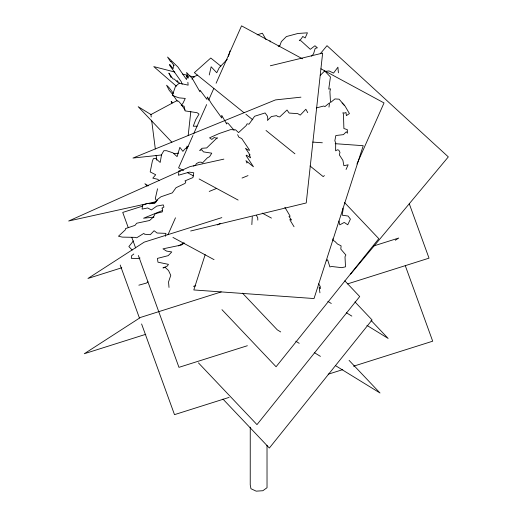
<?xml version="1.0" encoding="UTF-8"?>
<svg xmlns="http://www.w3.org/2000/svg" width="517" height="517" viewBox="0 0 517 517"><rect width="100%" height="100%" fill="white"/><g stroke="black" fill="none" stroke-linecap="round" stroke-linejoin="round"><path stroke-width="0.78" d="M250.254 427.165L250.234 484.888L250.958 488.727L256.18 491.15L262.83 490.73L267.03 487.718L267.018 445.26M251.844 224.63L252.277 216.765M186.76 148.469L187.025 146.065M188.169 135.648L190.799 111.601M165.492 236.308L165.918 233.374L157.097 233.012L154.098 230.731L150.298 234.699L144.67 234.246L143.81 233.419L136.669 237.794L134.801 237.348L122.296 237.116L118.477 236.217L125.34 229.839L125.444 228.617L135.034 225.341L136.708 223.234L149.626 220.494L153.439 216.998L155.313 213.611L162.312 211.899L162.7 209.055L161.847 208.164L163.941 207.078L163.262 204.9L156.748 206.102L151.378 209.941L147.675 207.95L142.104 209.101L142.518 205.23L147.19 203.485L154.615 203.517L157.058 199.808L160.903 196.809L172.303 192.88L176.026 187.71L185.08 183.386L185.823 181.835L184.996 180.872L192.938 177.59L193.765 172.768L189.403 172.122L178.404 175.237L178.759 172.885M178.876 172.103L179.089 170.7L180.549 171.037M209.262 74.959L211.143 66.777L216.752 72.748L219.234 67.695L227.325 59.261M328.98 107.129L329.542 102.831L324.986 106.58L323.726 106.024L316.326 107.93M157.543 188.763L155.3 198.567L156.315 200.518L157.704 200.228M228.495 56.385L229.975 50.989M205.178 254.616L193.804 289.953L314.026 298.548L363.231 145.697L335.178 143.687M279.503 46.595L281.371 41.586L286.392 36.552L297.908 33.476L307.434 32.823L305.172 37.941L302.755 36.461L301.321 38.749L299.272 40.5L300.991 40.798L310.31 49.328L314.956 45.755L317.393 47.848L315.215 48.307L313.56 53.826L311.602 56.198M192.938 135.48L178.585 167.857L183.548 170.539M193.591 134.006L206.645 104.576M208.603 100.162L213.818 88.394M216.106 83.243L241.549 25.85L302.51 58.828M167.98 234.731L175.483 217.806M356.95 164.005L384.028 102.935L320.941 68.8M346.06 169.466L348.148 164.787L343.902 165.724L342.887 160.341L339.339 154.887L339.973 152.457L338.848 150.169L337.323 149.801L335.617 150.828L335.695 142.77L334.842 140.824L335.824 135.525L343.417 134.64L346.358 131.777L347.456 133.212L347.295 129.612L343.889 128.546L343.475 114.393L342.881 112.751L344.451 113.094L345.989 112.519L346.39 115.634L349.427 113.572L345.175 106.269L339.107 99.186L334.945 98.928L330.505 102.54L329.904 91.47L330.537 88.84L328.747 89.086L330.428 76.968L324.682 70.907L320.262 75.385M192.014 79.204L193.274 77.007L197.714 75.107M133.399 240.922L128.869 246.57L132.178 250.066M320.281 53.749L327.002 45.683L448.323 156.897L350.629 274.107M324.392 175.58L323.215 176.627L310.019 165.976M148.024 281.759L146.55 283.038L138.847 285.177M326.298 260.82L327.616 259.734L329.891 266.921L331.707 266.501L341.782 267.67L345.505 266.824L345.001 256.781L345.86 254.997L340.806 249.11L341.11 245.859L337.452 243.985L334.945 241.439L332.993 240.34L332.909 238.764M133.813 253.989L131.557 255.792L131.312 258.313L137.755 258.584L140.055 258.022M188.162 146.531L184.595 149.271L182.902 151.365L179.864 147.351L177.092 156.619L173.008 152.851L166.571 150.706L163.863 150.693L161.556 154.661L160.186 162.441L155.404 158.26L153.349 158.687L152.353 161.207L150.189 171.935L155.695 174.74L152.812 178.145L157.892 179.328L159.036 180.756M184.117 243.106L181.551 244.968L162.978 248.845L166.552 251.075L171.773 251.953L168.212 255.65L157.452 258.384L157.956 262.184L168.445 264.355L167.385 266.022L162.939 267.916L165.278 267.431L168.555 270.578L170.765 275.348L168.548 281.933L169.007 287.433M395.331 240.231L398.723 238.04L373.358 246.06M177.228 100.472L150.912 114.574L151.222 116.971M278.211 46.356L279.632 45.593M178.371 245.911L184.058 242.861M217.483 224.947L220.326 223.428M193.5 166.08L195.555 165.227L196.337 163.605L199.077 162.254L201.094 162.164L202.444 162.991L207.382 157.827L209.598 156.67L211.757 153.181L203.44 151.875L201.785 149.756L199.607 150.57L202.044 148.282L206.69 147.933L216.009 138.918L217.728 137.929L215.679 137.994L214.245 137.477L211.828 139.428L209.566 137.819L219.092 133.56L230.608 129.625L235.629 129.857L238.563 132.598L246.176 125.579L247.074 123.834L249.02 124.17L254.623 116.254L265.111 112.939L267.489 116.228L267.806 118.916L267.418 120.461L271.399 116.525L276.595 115.64L277.836 116.577L279.723 116.913L287.025 110.005L289.139 113.061L297.766 113.643L300.248 115.117L305.857 109.249L307.738 112.667M162.228 210.613L143.577 218.219L153.943 217.101M209.223 191.439L216.681 188.395M242.046 178.042L248.011 175.606M246.693 162.933L247.178 162.765L245.905 160.651L253.472 166.791L246.124 155.617L246.35 155.171L250.622 157.821L249.11 154.531L250.066 155.029L245.465 148.237L247.85 149.904L249.672 150.318L241.743 138.582L238.841 137.128L237.6 134.659M257.13 34.859L262.377 33.204L266.1 39.693M142.718 206.102L122.729 212.422L128.216 227.532M149.633 203.918L156.548 201.733M221.838 217.612L144.204 242.143L87.98 278.45L121.799 267.761M221.231 291.918L140.527 317.425L84.303 353.731L145.794 334.299M347.547 283.904L429.02 258.157L409.27 203.743M247.365 345.724L178.953 367.341L138.362 255.495M229.076 397.399L174.5 414.647L141.593 323.965M328.166 374.224L342.771 369.61M353.531 366.21L432.697 341.194L405.27 265.622M270.32 65.788L322.64 53.096L306.232 202.961L190.65 231.002M193.436 286.315L195.775 285.746M223.88 159.12L189.998 166.616L68.677 221.011L156.128 201.675M325.212 71.404L328.986 70.926L333.536 73.097L337.911 67.184L338.396 72.787M300.952 97.164L275.451 99.917L132.972 158.047L161.666 154.958M173.622 153.665L178.404 153.155M197.151 126.18L193.255 126.219L195.736 119.673L199.013 114.121L197.074 112.693L185.105 110.896L184.104 106.159L181.189 105.526L182.94 103.29L185.267 98.424L178.992 97.849L172.303 95.458L175.444 86.52L179.25 83.159L188.136 85.15L187.871 82.274M312.74 142.085L322.356 142.776M174.856 72.07L153.769 66.603L176.349 86.171M182.669 74.093L188.136 75.508M189.694 75.915L194.379 77.13M187.8 172.84L193.474 175.909M199.142 178.979L238.13 200.066M262.229 213.107L271.444 218.096M172.943 237.413L214.051 259.657M188.737 76.981L187.458 76.277L187.542 77.809M151.216 114.703L138.201 106.702L171.883 142.233M148.347 185.842L144.922 183.735L147.132 186.068M327.868 301.372L331.294 303.473M346.364 312.74L351.838 316.107M366.908 325.367L388.131 338.422L371.019 320.366M280.705 331.946L277.28 329.84L242.492 293.145M295.769 341.207L299.194 343.314M314.258 352.575L320.424 356.368M335.488 365.629L380.001 392.991L349.078 360.375M220.824 66.131L210.768 58.02L194.36 72.671L244.018 112.732M245.898 114.251L252.813 119.828M266.016 130.478L294.929 153.808M172.161 102.366L171.14 101.364L171.999 103.025M342.08 102.98L344.697 105.649M344.561 202.567L378.799 238.68L276.078 366.753L221.967 309.67M344.794 280.828L359.703 296.551L256.981 424.625L198.45 362.889M354.959 301.902L372.078 319.958L269.357 448.032L222.976 399.105M172.768 94.469L169.253 90.378L166.584 85.202L168.936 87.515L173.357 93.351M179.677 83.515L177.027 80.678L177.661 82.209L174.113 78.952L173.098 79.082L168.852 73.097L171.133 77.602M234.078 130.226L228.1 123.292L226.73 122.878L226.666 123.983L221.715 115.356L221.812 118.038L211.427 103.568L207.395 96.963L206.949 99.406L200.066 90.242L199.95 91.8L192.318 78.545L186.572 72.49L188.253 78.138L186.463 75.65L187.096 77.24L186.495 79.521L177.893 66.984L167.573 57.064L170.61 61.743L171.011 61.42L174.119 65.672L173.525 65.329L173.111 68.716L169.705 64.425L169.544 65.207L181.176 81.55L182.158 84.361M173.214 95.141L177.234 101.177L178.527 101.19L181.286 104.324L184.97 110.031M294.044 226.743L290.089 220.203L289.947 219.26L291.588 220.061L288.99 216.487L290.153 216.196L284.867 207.265M318.711 283.814L320.23 286.47L320.372 288.673L319.151 287.071L319.933 292.835M256.348 215.266L257.712 217.715L257.809 220.126M269.926 40.656L270.372 41.89M131.783 237.355L135.622 247.94M120.196 265.021L139.396 317.916M338.958 220.998L339.766 224.869L344.232 222.439L347.747 224.772L350.416 219.118L348.064 216.041L342.164 215.188L343.094 209.534L342.887 208.164M151.63 120.17L155.313 148.941M156.134 155.339L156.748 160.134"/></g></svg>
